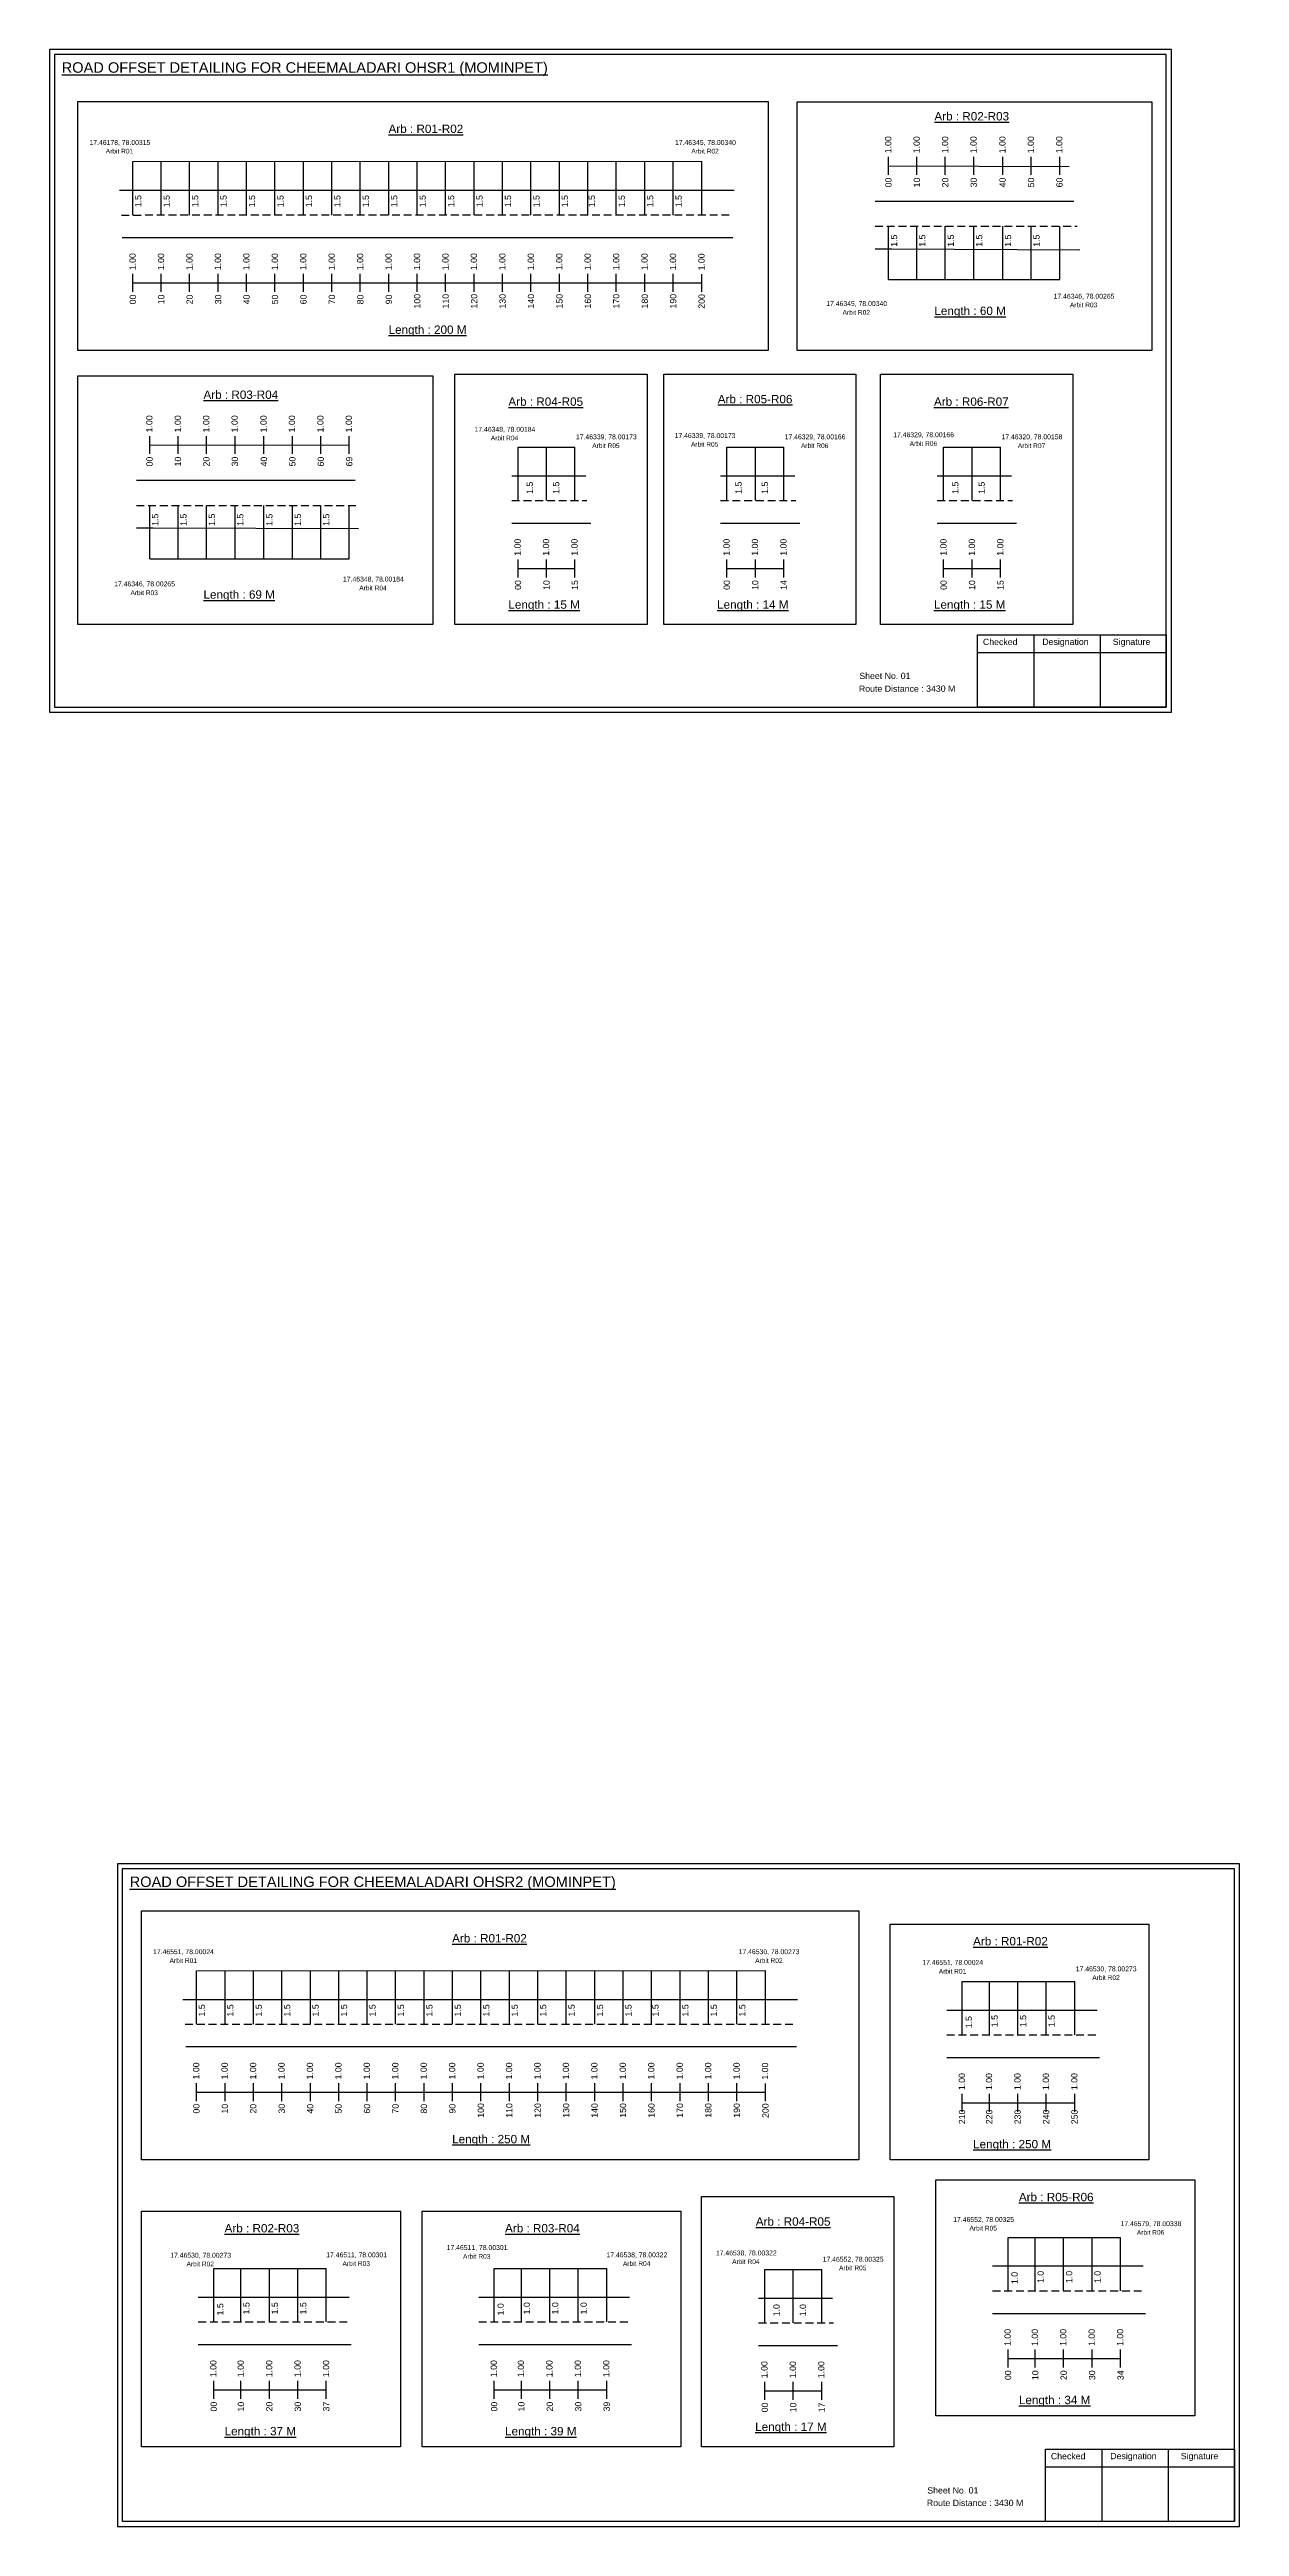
# Model space of a CAD drawing. Header units: inches. Extents: x 183 to 7161, y 301 to 1670.
# Drawn here: x 3122 to 3691, y 369 to 1553 of the extents above; entities that cross this region are included whole.
import ezdxf

# ---------------------------------------------------------------- set-up
doc = ezdxf.new("R2010")
doc.units = ezdxf.units.IN
doc.header["$MEASUREMENT"] = 0
doc.linetypes.add('DASHED2', pattern=[0.375, 0.25, -0.125])
doc.layers.add('PDF_Geometry', color=7, linetype='Continuous')
doc.layers.add('PDF_Text', color=5, linetype='Continuous')
doc.styles.add('PDF Arial', font='arial.ttf')
doc.styles.get("Standard").update_dxf_attribs({"font": 'arial.ttf'})

msp = doc.modelspace()

# ---------------------------------------------------------------- linework, layer by layer
at = {"color": 5}
for p, q in [((3162.3, 1499), (3434.4, 1499.2)), ((3523.6, 1442.6), (3605.5, 1442.6)), ((3346.5, 1362.6), (3373.7, 1362.6)), ((3446.4, 1362.6), (3473.6, 1362.6)), ((3550, 1362.6), (3577.2, 1362.6)), ((3170.4, 1309.1), (3265.8, 1309.1)), ((3192.8, 634.2), (3464.8, 634.4)), ((3558.8, 629.1), (3612.7, 629.1)), ((3580.8, 506.8), (3634.6, 506.8)), ((3201, 491.9), (3254.8, 491.9)), ((3335.1, 491.9), (3388.9, 491.9)), ((3464.5, 491.5), (3491.7, 491.5))]:
    msp.add_line(p, q, dxfattribs=at)
for p, q in [((3162.3, 1473.5), (3162.3, 1499.1)), ((3175.9, 1473.5), (3175.9, 1499.1)), ((3189.5, 1473.5), (3189.5, 1499.1)), ((3203.1, 1473.5), (3203.1, 1499.1)), ((3216.7, 1473.5), (3216.7, 1499.1)), ((3230.3, 1473.5), (3230.3, 1499.1)), ((3243.9, 1473.5), (3243.9, 1499.1)), ((3257.5, 1473.5), (3257.5, 1499.1)), ((3271.1, 1473.5), (3271.1, 1499.1)), ((3284.7, 1473.5), (3284.7, 1499.1)), ((3298.3, 1473.5), (3298.3, 1499.1)), ((3311.9, 1473.5), (3311.9, 1499.1)), ((3325.5, 1473.5), (3325.5, 1499.1)), ((3339.1, 1473.5), (3339.1, 1499.1)), ((3352.7, 1473.5), (3352.7, 1499.1)), ((3366.3, 1473.5), (3366.3, 1499.1)), ((3379.9, 1473.5), (3379.9, 1499.1)), ((3393.5, 1473.5), (3393.5, 1499.1)), ((3407.1, 1473.5), (3407.1, 1499.1)), ((3420.7, 1473.5), (3420.7, 1499.1)), ((3434.4, 1473.7), (3434.4, 1499.2)), ((3155.9, 1485.4), (3449.8, 1485.4)), ((3612.2, 1480), (3517.2, 1480)), ((3157.2, 1462.8), (3449.2, 1462.8)), ((3523.6, 1442.6), (3523.6, 1468.1)), ((3537.2, 1442.6), (3537.2, 1468.1)), ((3550.8, 1442.6), (3550.8, 1468.1)), ((3564.4, 1442.6), (3564.4, 1468.1)), ((3578.3, 1442.6), (3578.3, 1468.1)), ((3591.9, 1442.6), (3591.9, 1468.1)), ((3605.5, 1442.6), (3605.5, 1468.1)), ((3346.5, 1337), (3346.5, 1362.6)), ((3360.1, 1337), (3360.1, 1362.6)), ((3373.7, 1337), (3373.7, 1362.6)), ((3446.4, 1337), (3446.4, 1362.6)), ((3460, 1337), (3460, 1362.6)), ((3473.6, 1337), (3473.6, 1362.6)), ((3550, 1337), (3550, 1362.6)), ((3563.6, 1337), (3563.6, 1362.6)), ((3577.2, 1337), (3577.2, 1362.6)), ((3268.7, 1346.6), (3164, 1346.6)), ((3343.5, 1348.9), (3378.9, 1348.9)), ((3443.4, 1348.9), (3478.8, 1348.9)), ((3547, 1348.9), (3582.5, 1348.9)), ((3170.4, 1309.1), (3170.4, 1334.7)), ((3184, 1309.1), (3184, 1334.7)), ((3197.6, 1309.1), (3197.6, 1334.7)), ((3211.2, 1309.1), (3211.2, 1334.7)), ((3225, 1309.1), (3225, 1334.7)), ((3238.6, 1309.1), (3238.6, 1334.7)), ((3252.2, 1309.1), (3252.2, 1334.7)), ((3265.8, 1309.1), (3265.8, 1334.7)), ((3343.5, 1326.2), (3381.3, 1326.2)), ((3443.4, 1326.2), (3481.2, 1326.2)), ((3547, 1326.2), (3584.9, 1326.2)), ((3164, 1323.9), (3172, 1323.9)), ((3172, 1323.9), (3270.3, 1323.6)), ((3192.8, 608.7), (3192.8, 634.2)), ((3206.4, 608.7), (3206.4, 634.2)), ((3220, 608.7), (3220, 634.2)), ((3233.6, 608.7), (3233.6, 634.2)), ((3247.2, 608.7), (3247.2, 634.2)), ((3260.8, 608.7), (3260.8, 634.2)), ((3274.4, 608.7), (3274.4, 634.2)), ((3288, 608.7), (3288, 634.2)), ((3301.6, 608.7), (3301.6, 634.2)), ((3315.2, 608.7), (3315.2, 634.2)), ((3328.8, 608.7), (3328.8, 634.2)), ((3342.4, 608.7), (3342.4, 634.2)), ((3356, 608.7), (3356, 634.2)), ((3369.6, 608.7), (3369.6, 634.2)), ((3383.2, 608.7), (3383.2, 634.2)), ((3396.8, 608.7), (3396.8, 634.2)), ((3410.4, 608.7), (3410.4, 634.2)), ((3424, 608.7), (3424, 634.2)), ((3437.6, 608.7), (3437.6, 634.2)), ((3451.2, 608.7), (3451.2, 634.2)), ((3464.8, 608.9), (3464.8, 634.4)), ((3558.8, 603.6), (3558.8, 629.1)), ((3571.9, 603.6), (3571.9, 629.1)), ((3585.5, 603.6), (3585.5, 629.1)), ((3599.1, 603.6), (3599.1, 629.1)), ((3612.7, 603.6), (3612.7, 629.1)), ((3186.3, 620.6), (3480.2, 620.6)), ((3551.5, 615.5), (3623.5, 615.5)), ((3187.6, 598), (3479.6, 598)), ((3551.5, 592.8), (3624.5, 592.8)), ((3580.8, 481.3), (3580.8, 506.8)), ((3593.8, 481.3), (3593.8, 506.8)), ((3607.4, 481.3), (3607.4, 506.8)), ((3621, 481.3), (3621, 506.8)), ((3634.6, 481.3), (3634.6, 506.8)), ((3201, 466.4), (3201, 491.9)), ((3214, 466.4), (3214, 491.9)), ((3227.6, 466.4), (3227.6, 491.9)), ((3241.2, 466.4), (3241.2, 491.9)), ((3254.8, 466.4), (3254.8, 491.9)), ((3335.1, 466.4), (3335.1, 491.9)), ((3348.1, 466.4), (3348.1, 491.9)), ((3361.7, 466.4), (3361.7, 491.9)), ((3375.3, 466.4), (3375.3, 491.9)), ((3388.9, 466.4), (3388.9, 491.9)), ((3464.5, 465.9), (3464.5, 491.5)), ((3478.1, 465.9), (3478.1, 491.5)), ((3491.7, 465.9), (3491.7, 491.5)), ((3573.4, 493.2), (3645.5, 493.2)), ((3193.6, 478.3), (3265.7, 478.3)), ((3327.7, 478.3), (3399.8, 478.3)), ((3461.5, 477.8), (3496.9, 477.8)), ((3573.4, 470.5), (3646.5, 470.5)), ((3193.6, 455.6), (3266.7, 455.6)), ((3327.7, 455.6), (3400.8, 455.6)), ((3461.5, 455.1), (3499.3, 455.1))]:
    msp.add_line(p, q)
at = {"color": 217, "true_color": 0x93278f}
for p, q in [((3523.6, 1492.7), (3523.6, 1501.3)), ((3523.6, 1497), (3610, 1496.7)), ((3537.2, 1492.7), (3537.2, 1501.3)), ((3550.8, 1492.7), (3550.8, 1501.3)), ((3564.4, 1492.7), (3564.4, 1501.3)), ((3578.3, 1492.7), (3578.3, 1501.3)), ((3591.9, 1492.7), (3591.9, 1501.3)), ((3605.5, 1492.7), (3605.5, 1501.3)), ((3162.3, 1436.8), (3162.3, 1445.4)), ((3175.9, 1436.8), (3175.9, 1445.4)), ((3189.5, 1436.8), (3189.5, 1445.4)), ((3203.1, 1436.8), (3203.1, 1445.4)), ((3216.7, 1436.8), (3216.7, 1445.4)), ((3230.3, 1436.8), (3230.3, 1445.4)), ((3243.9, 1436.8), (3243.9, 1445.4)), ((3257.5, 1436.8), (3257.5, 1445.4)), ((3271.1, 1436.8), (3271.1, 1445.4)), ((3284.7, 1436.8), (3284.7, 1445.4)), ((3298.3, 1436.8), (3298.3, 1445.4)), ((3311.9, 1436.8), (3311.9, 1445.4)), ((3325.5, 1436.8), (3325.5, 1445.4)), ((3339.1, 1436.8), (3339.1, 1445.4)), ((3352.7, 1436.8), (3352.7, 1445.4)), ((3366.3, 1436.8), (3366.3, 1445.4)), ((3379.9, 1436.8), (3379.9, 1445.4)), ((3393.5, 1436.8), (3393.5, 1445.4)), ((3407.1, 1436.8), (3407.1, 1445.4)), ((3420.7, 1436.8), (3420.7, 1445.4)), ((3434.4, 1436.7), (3434.4, 1445.3)), ((3162.3, 1441.1), (3434.4, 1441.1)), ((3170.4, 1359.3), (3170.4, 1367.8)), ((3170.4, 1363.5), (3265.8, 1363.6)), ((3184, 1359.3), (3184, 1367.8)), ((3197.6, 1359.3), (3197.6, 1367.8)), ((3211.2, 1359.3), (3211.2, 1367.8)), ((3225, 1359.3), (3225, 1367.8)), ((3238.6, 1359.3), (3238.6, 1367.8)), ((3252.2, 1359.3), (3252.2, 1367.8)), ((3265.8, 1359.3), (3265.8, 1367.8)), ((3346.5, 1300.3), (3346.5, 1308.9)), ((3346.5, 1304.6), (3373.7, 1304.6)), ((3360.1, 1300.3), (3360.1, 1308.9)), ((3373.7, 1300.3), (3373.7, 1308.9)), ((3446.4, 1300.3), (3446.4, 1308.9)), ((3446.4, 1304.6), (3473.6, 1304.6)), ((3460, 1300.3), (3460, 1308.9)), ((3473.6, 1300.3), (3473.6, 1308.9)), ((3550, 1300.3), (3550, 1308.9)), ((3550, 1304.6), (3577.2, 1304.6)), ((3563.6, 1300.3), (3563.6, 1308.9)), ((3577.2, 1300.3), (3577.2, 1308.9)), ((3192.8, 572), (3192.8, 580.5)), ((3206.4, 572), (3206.4, 580.5)), ((3220, 572), (3220, 580.5)), ((3233.6, 572), (3233.6, 580.5)), ((3247.2, 572), (3247.2, 580.5)), ((3260.8, 572), (3260.8, 580.5)), ((3274.4, 572), (3274.4, 580.5)), ((3288, 572), (3288, 580.5)), ((3301.6, 572), (3301.6, 580.5)), ((3315.2, 572), (3315.2, 580.5)), ((3328.8, 572), (3328.8, 580.5)), ((3342.4, 572), (3342.4, 580.5)), ((3356, 572), (3356, 580.5)), ((3369.6, 572), (3369.6, 580.5)), ((3383.2, 572), (3383.2, 580.5)), ((3396.8, 572), (3396.8, 580.5)), ((3410.4, 572), (3410.4, 580.5)), ((3424, 572), (3424, 580.5)), ((3437.6, 572), (3437.6, 580.5)), ((3451.2, 572), (3451.2, 580.5)), ((3464.8, 571.9), (3464.8, 580.4)), ((3192.8, 576.3), (3464.8, 576.3)), ((3558.8, 566.9), (3558.8, 575.5)), ((3558.8, 571.2), (3612.7, 571.2)), ((3571.9, 566.9), (3571.9, 575.5)), ((3585.5, 566.9), (3585.5, 575.5)), ((3599.1, 566.9), (3599.1, 575.5)), ((3612.7, 566.9), (3612.7, 575.5)), ((3580.8, 444.6), (3580.8, 453.2)), ((3593.8, 444.6), (3593.8, 453.2)), ((3607.4, 444.6), (3607.4, 453.2)), ((3621, 444.6), (3621, 453.2)), ((3634.6, 444.6), (3634.6, 453.2)), ((3201, 429.7), (3201, 438.2)), ((3214, 429.7), (3214, 438.2)), ((3227.6, 429.7), (3227.6, 438.2)), ((3241.2, 429.7), (3241.2, 438.2)), ((3254.8, 429.7), (3254.8, 438.2)), ((3335.1, 429.7), (3335.1, 438.2)), ((3348.1, 429.7), (3348.1, 438.2)), ((3361.7, 429.7), (3361.7, 438.2)), ((3375.3, 429.7), (3375.3, 438.2)), ((3388.9, 429.7), (3388.9, 438.2)), ((3580.8, 448.9), (3634.6, 448.9)), ((3201, 433.9), (3254.8, 434)), ((3335.1, 433.9), (3388.9, 434)), ((3464.5, 429.2), (3464.5, 437.8)), ((3464.5, 433.5), (3491.7, 433.5)), ((3478.1, 429.2), (3478.1, 437.8)), ((3491.7, 429.2), (3491.7, 437.8))]:
    msp.add_line(p, q, dxfattribs=at)
at = {"linetype": 'DASHED2', "ltscale": 15}
for p, q in [((3156.9, 1473.5), (3447.5, 1473.6)), ((3517.2, 1468.1), (3613.9, 1468.1)), ((3164, 1334.7), (3269.3, 1334.7)), ((3343.5, 1337), (3379.4, 1337)), ((3443.4, 1337), (3479.3, 1337)), ((3547, 1337), (3582.9, 1337)), ((3187.3, 608.7), (3477.9, 608.7)), ((3551.5, 603.6), (3624, 603.6)), ((3573.4, 481.3), (3646, 481.3)), ((3193.6, 466.4), (3266.2, 466.4)), ((3327.7, 466.4), (3400.3, 466.4)), ((3461.5, 465.9), (3497.4, 465.9))]:
    msp.add_line(p, q, dxfattribs=at)
for points in [[(3136.1, 1527.8), (3466.1, 1527.8), (3466.1, 1408.8), (3136.1, 1408.8)], [(3480, 1527.6), (3649.6, 1527.6), (3649.6, 1408.8), (3480, 1408.8)], [(3316.3, 1397.4), (3408.2, 1397.4), (3408.2, 1277.8), (3316.3, 1277.8)], [(3416.2, 1397.4), (3508.1, 1397.4), (3508.1, 1277.8), (3416.2, 1277.8)], [(3519.8, 1397.4), (3611.8, 1397.4), (3611.8, 1277.8), (3519.8, 1277.8)], [(3136.1, 1396.6), (3305.7, 1396.6), (3305.7, 1277.8), (3136.1, 1277.8)], [(3166.5, 662.9), (3509.4, 662.9), (3509.4, 543.9), (3166.5, 543.9)], [(3524.4, 656.6), (3648.2, 656.6), (3648.2, 543.9), (3524.4, 543.9)], [(3546.3, 534.3), (3670.1, 534.3), (3670.1, 421.6), (3546.3, 421.6)], [(3434.3, 526.3), (3526.2, 526.3), (3526.2, 406.7), (3434.3, 406.7)], [(3166.5, 519.4), (3290.3, 519.4), (3290.3, 406.7), (3166.5, 406.7)], [(3300.6, 519.4), (3424.4, 519.4), (3424.4, 406.7), (3300.6, 406.7)]]:
    msp.add_lwpolyline(points, close=True)
msp.add_lwpolyline([(3517.2, 1457.3), (3525.3, 1457.3), (3615.1, 1456.8)])
at = {"layer": 'PDF_Geometry'}
for points in [[(3122.5, 1552.6), (3122.5, 1235.9), (3659, 1235.9), (3659, 1552.6)], [(3124.8, 1550.3), (3124.8, 1238.3), (3656.5, 1238.3), (3656.5, 1550.3)], [(3155, 685.4), (3155, 368.6), (3691.5, 368.6), (3691.5, 685.4)], [(3157.3, 683), (3157.3, 371.1), (3689.1, 371.1), (3689.1, 683)]]:
    msp.add_lwpolyline(points, close=True, dxfattribs=at)
at = {"layer": 'PDF_Geometry', "color": 242, "true_color": 0xcc1f26}
for points in [[(3656.5, 1238.2), (3566.2, 1238.2), (3566.2, 1272.8), (3656.5, 1272.8)], [(3689.1, 371), (3598.7, 371), (3598.7, 405.6), (3689.1, 405.6)]]:
    msp.add_lwpolyline(points, close=True, dxfattribs=at)
for points in [[(3593.2, 1272.8), (3593.2, 1238.2)], [(3624.9, 1272.8), (3624.9, 1238.2)], [(3566.2, 1264.4), (3656.5, 1264.4)], [(3625.7, 405.6), (3625.7, 371)], [(3657.4, 405.6), (3657.4, 371)], [(3598.7, 397.2), (3689.1, 397.2)]]:
    msp.add_lwpolyline(points, dxfattribs=at)

# ---------------------------------------------------------------- texts
at = {"color": 242, "true_color": 0xcd2027}
for s, height, p in [('%%UROAD OFFSET DETAILING FOR CHEEMALADARI OHSR1 (MOMINPET)', 5, (3128.3, 1541.5)), ('%%UArb : R01-R02', 4, (3284.6, 1512.7)), ('%%UArb : R02-R03', 4, (3545.6, 1518.7)), ('%%ULength : 200 M', 4, (3284.6, 1416.7)), ('%%ULength : 60 M', 4, (3545.6, 1425.7)), ('%%UArb : R03-R04', 4, (3196.1, 1385.6)), ('%%UArb : R04-R05', 4, (3341.9, 1382.3)), ('%%UArb : R05-R06', 4, (3442, 1383.5)), ('%%UArb : R06-R07', 4, (3545.4, 1382.3)), ('%%ULength : 69 M', 4, (3196.1, 1290.1)), ('%%ULength : 15 M', 4, (3341.9, 1285.3)), ('%%ULength : 14 M', 4, (3441.7, 1285.3)), ('%%ULength : 15 M', 4, (3545.4, 1285.3)), ('%%UROAD OFFSET DETAILING FOR CHEEMALADARI OHSR2 (MOMINPET)', 5, (3160.8, 674.3)), ('%%UArb : R01-R02', 4, (3315, 647.8)), ('%%UArb : R01-R02', 4, (3564.1, 646.4)), ('%%ULength : 250 M', 4, (3315, 551.8)), ('%%ULength : 250 M', 4, (3564.1, 549.4)), ('%%UArb : R05-R06', 4, (3586, 524.1)), ('%%UArb : R02-R03', 4, (3206.2, 509.2)), ('%%UArb : R03-R04', 4, (3340.3, 509.2)), ('%%UArb : R04-R05', 4, (3460.2, 512.4)), ('%%ULength : 34 M', 4, (3586, 427.1)), ('%%ULength : 37 M', 4, (3206.2, 412.2)), ('%%ULength : 39 M', 4, (3340.3, 412.2)), ('%%ULength : 17 M', 4, (3459.9, 414.3))]:
    msp.add_text(s, height=height, dxfattribs=at).set_placement(p)
at = {"color": 5}
for s, height, p in [('17.46178, 78.00315', 2.34, (3141.6, 1507)), ('Arbit R01', 2.25, (3149.4, 1502.9)), ('17.46345, 78.00340', 2.34, (3421.6, 1507)), ('Arbit R02', 2.25, (3429.4, 1502.9)), ('17.46346, 78.00265', 2.34, (3602.6, 1433.5)), ('17.46345, 78.00340', 2.34, (3493.9, 1430)), ('Arbit R02', 2.25, (3501.7, 1425.8)), ('Arbit R03', 2.25, (3610.4, 1429.4)), ('17.46348, 78.00184', 2.34, (3325.7, 1369.9)), ('Arbit R04', 2.25, (3333.5, 1365.8)), ('17.46339, 78.00173', 2.34, (3374.2, 1366.3)), ('Arbit R05', 2.25, (3382, 1362.1)), ('17.46339, 78.00173', 2.34, (3421.4, 1366.9)), ('Arbit R05', 2.25, (3429.2, 1362.8)), ('17.46329, 78.00166', 2.34, (3474, 1366.3)), ('Arbit R06', 2.25, (3481.8, 1362.1)), ('17.46329, 78.00166', 2.34, (3525.9, 1367.3)), ('Arbit R06', 2.25, (3533.8, 1363.1)), ('17.46320, 78.00158', 2.34, (3577.7, 1366.3)), ('Arbit R07', 2.25, (3585.5, 1362.1)), ('17.46346, 78.00265', 2.34, (3153.4, 1296)), ('Arbit R03', 2.25, (3161.2, 1291.8)), ('17.46348, 78.00184', 2.34, (3262.8, 1298.3)), ('Arbit R04', 2.25, (3270.6, 1294.1)), ('17.46551, 78.00024', 2.34, (3172, 642.2)), ('Arbit R01', 2.25, (3179.9, 638)), ('17.46530, 78.00273', 2.34, (3452, 642.2)), ('Arbit R02', 2.25, (3459.9, 638)), ('17.46551, 78.00024', 2.34, (3539.8, 637.1)), ('Arbit R01', 2.25, (3547.7, 632.9)), ('17.46530, 78.00273', 2.34, (3613.2, 634)), ('Arbit R02', 2.25, (3621.1, 629.9)), ('17.46552, 78.00325', 2.34, (3554.6, 514.2)), ('Arbit R05', 2.25, (3562.4, 510.1)), ('17.46579, 78.00338', 2.34, (3634.6, 512.2)), ('Arbit R06', 2.25, (3642.4, 508.1)), ('17.46530, 78.00273', 2.34, (3180.2, 497.1)), ('17.46511, 78.00301', 2.34, (3254.8, 497.3)), ('17.46511, 78.00301', 2.34, (3312.4, 500.8)), ('Arbit R03', 2.25, (3320.2, 496.6)), ('17.46538, 78.00322', 2.34, (3388.8, 497.3)), ('17.46538, 78.00322', 2.34, (3441.1, 498.2)), ('17.46552, 78.00325', 2.34, (3492.2, 495.2)), ('Arbit R02', 2.25, (3188, 493)), ('Arbit R03', 2.25, (3262.6, 493.2)), ('Arbit R04', 2.25, (3396.7, 493.2)), ('Arbit R04', 2.25, (3448.9, 494.1)), ('Arbit R05', 2.25, (3500, 491.1))]:
    msp.add_text(s, height=height, dxfattribs=at).set_placement(p)
at = {"color": 217, "true_color": 0x93278f}
for s, p in [('1.00', (3525, 1503)), ('1.00', (3538.6, 1503)), ('1.00', (3552.2, 1503)), ('1.00', (3565.8, 1503)), ('1.00', (3579.6, 1503)), ('1.00', (3593.2, 1503)), ('1.00', (3606.8, 1503)), ('00', (3525.1, 1486.7)), ('10', (3538.7, 1486.7)), ('20', (3552.3, 1486.7)), ('30', (3565.9, 1486.7)), ('40', (3579.7, 1486.7)), ('50', (3593.3, 1486.7)), ('60', (3606.9, 1486.7)), ('1.00', (3163.7, 1447.1)), ('1.00', (3177.3, 1447.1)), ('1.00', (3190.9, 1447.1)), ('1.00', (3204.5, 1447.1)), ('1.00', (3218.1, 1447.1)), ('1.00', (3231.7, 1447.1)), ('1.00', (3245.3, 1447.1)), ('1.00', (3258.9, 1447.1)), ('1.00', (3272.5, 1447.1)), ('1.00', (3286.1, 1447.1)), ('1.00', (3299.7, 1447.1)), ('1.00', (3313.3, 1447.1)), ('1.00', (3326.9, 1447.1)), ('1.00', (3340.5, 1447.1)), ('1.00', (3354.1, 1447.1)), ('1.00', (3367.7, 1447.1)), ('1.00', (3381.3, 1447.1)), ('1.00', (3394.9, 1447.1)), ('1.00', (3408.5, 1447.1)), ('1.00', (3422.1, 1447.1)), ('1.00', (3435.7, 1447)), ('00', (3163.8, 1430.8)), ('10', (3177.4, 1430.8)), ('20', (3191, 1430.8)), ('30', (3204.6, 1430.8)), ('40', (3218.2, 1430.8)), ('50', (3231.8, 1430.8)), ('60', (3245.4, 1430.8)), ('70', (3259, 1430.8)), ('80', (3272.6, 1430.8)), ('90', (3286.2, 1430.8)), ('100', (3299.8, 1428.8)), ('110', (3313.4, 1428.8)), ('120', (3327, 1428.8)), ('130', (3340.6, 1428.8)), ('140', (3354.2, 1428.8)), ('150', (3367.8, 1428.8)), ('160', (3381.4, 1428.8)), ('170', (3395, 1428.8)), ('180', (3408.6, 1428.8)), ('190', (3422.2, 1428.8)), ('200', (3435.8, 1428.7)), ('1.00', (3171.7, 1369.6)), ('1.00', (3185.3, 1369.6)), ('1.00', (3198.9, 1369.6)), ('1.00', (3212.5, 1369.6)), ('1.00', (3226.3, 1369.6)), ('1.00', (3239.9, 1369.6)), ('1.00', (3253.5, 1369.6)), ('1.00', (3267.1, 1369.6)), ('00', (3171.8, 1353.3)), ('10', (3185.4, 1353.3)), ('20', (3199, 1353.3)), ('30', (3212.6, 1353.3)), ('40', (3226.5, 1353.3)), ('50', (3240.1, 1353.3)), ('60', (3253.7, 1353.3)), ('69', (3267.3, 1353.3)), ('1.00', (3347.8, 1310.6)), ('1.00', (3361.4, 1310.6)), ('1.00', (3375, 1310.6)), ('1.00', (3447.7, 1310.6)), ('1.00', (3461.3, 1310.6)), ('1.00', (3474.9, 1310.6)), ('1.00', (3551.4, 1310.6)), ('1.00', (3565, 1310.6)), ('1.00', (3578.6, 1310.6)), ('00', (3348, 1294.3)), ('10', (3361.6, 1294.3)), ('15', (3375.2, 1294.3)), ('00', (3447.8, 1294.3)), ('10', (3461.4, 1294.3)), ('14', (3475, 1294.3)), ('00', (3551.5, 1294.3)), ('10', (3565.1, 1294.3)), ('15', (3578.7, 1294.3)), ('1.00', (3194.1, 582.3)), ('1.00', (3207.7, 582.3)), ('1.00', (3221.3, 582.3)), ('1.00', (3234.9, 582.3)), ('1.00', (3248.5, 582.3)), ('1.00', (3262.1, 582.3)), ('1.00', (3275.7, 582.3)), ('1.00', (3289.3, 582.3)), ('1.00', (3302.9, 582.3)), ('1.00', (3316.5, 582.3)), ('1.00', (3330.1, 582.3)), ('1.00', (3343.7, 582.3)), ('1.00', (3357.3, 582.3)), ('1.00', (3370.9, 582.3)), ('1.00', (3384.5, 582.3)), ('1.00', (3398.1, 582.3)), ('1.00', (3411.7, 582.3)), ('1.00', (3425.3, 582.3)), ('1.00', (3438.9, 582.3)), ('1.00', (3452.5, 582.3)), ('1.00', (3466.1, 582.2)), ('1.00', (3560.2, 577.2)), ('1.00', (3573.2, 577.2)), ('1.00', (3586.8, 577.2)), ('1.00', (3600.4, 577.2)), ('1.00', (3614, 577.2)), ('00', (3194.2, 566)), ('10', (3207.8, 566)), ('20', (3221.4, 566)), ('30', (3235, 566)), ('40', (3248.6, 566)), ('50', (3262.2, 566)), ('60', (3275.8, 566)), ('70', (3289.4, 566)), ('80', (3303, 566)), ('90', (3316.6, 566)), ('100', (3330.2, 564)), ('110', (3343.8, 564)), ('120', (3357.4, 564)), ('130', (3371, 564)), ('140', (3384.6, 564)), ('150', (3398.2, 564)), ('160', (3411.8, 564)), ('170', (3425.4, 564)), ('180', (3439, 564)), ('190', (3452.6, 564)), ('200', (3466.3, 563.9)), ('210', (3560.3, 560.9)), ('220', (3573.3, 560.9)), ('230', (3586.9, 560.9)), ('240', (3600.5, 560.9)), ('250', (3614.1, 560.9)), ('1.00', (3582.1, 454.9)), ('1.00', (3595.1, 454.9)), ('1.00', (3608.7, 454.9)), ('1.00', (3622.3, 454.9)), ('1.00', (3635.9, 454.9)), ('1.00', (3202.3, 440)), ('1.00', (3215.4, 440)), ('1.00', (3229, 440)), ('1.00', (3242.6, 440)), ('1.00', (3256.2, 440)), ('1.00', (3336.4, 440)), ('1.00', (3349.4, 440)), ('1.00', (3363, 440)), ('1.00', (3376.6, 440)), ('1.00', (3390.2, 440)), ('1.00', (3465.8, 439.5)), ('1.00', (3479.4, 439.5)), ('1.00', (3493, 439.5)), ('00', (3582.3, 438.6)), ('10', (3595.3, 438.6)), ('20', (3608.9, 438.6)), ('30', (3622.5, 438.6)), ('34', (3636.1, 438.6)), ('00', (3202.5, 423.6)), ('10', (3215.5, 423.6)), ('20', (3229.1, 423.6)), ('30', (3242.7, 423.6)), ('37', (3256.3, 423.6)), ('00', (3336.6, 423.6)), ('10', (3349.6, 423.6)), ('20', (3363.2, 423.6)), ('30', (3376.8, 423.6)), ('39', (3390.4, 423.6)), ('00', (3466, 423.2)), ('10', (3479.6, 423.2)), ('17', (3493.2, 423.2))]:
    msp.add_text(s, height=3, rotation=90, dxfattribs=at).set_placement(p)
for s, p in [('1.5', (3166.4, 1477.2)), ('1.5', (3180, 1477.2)), ('1.5', (3193.6, 1477.2)), ('1.5', (3207.2, 1477.2)), ('1.5', (3220.8, 1477.2)), ('1.5', (3234.4, 1477.2)), ('1.5', (3248, 1477.2)), ('1.5', (3261.6, 1477.2)), ('1.5', (3275.2, 1477.2)), ('1.5', (3288.8, 1477.2)), ('1.5', (3302.4, 1477.2)), ('1.5', (3316, 1477.2)), ('1.5', (3329.6, 1477.2)), ('1.5', (3343.2, 1477.2)), ('1.5', (3356.8, 1477.2)), ('1.5', (3370.4, 1477.2)), ('1.5', (3383.3, 1477.2)), ('1.5', (3397.6, 1477.2)), ('1.5', (3411.2, 1477.2)), ('1.5', (3424.8, 1477.2)), ('1.5', (3527.8, 1458.3)), ('1.5', (3541.3, 1458.3)), ('1.5', (3554.9, 1458.3)), ('1.5', (3568.5, 1458.3)), ('1.5', (3582.3, 1458.3)), ('1.5', (3595.9, 1458.3)), ('1.5', (3353.6, 1340.2)), ('1.5', (3366.2, 1340.2)), ('1.5', (3453.4, 1340.2)), ('1.5', (3466, 1340.2)), ('1.5', (3557.1, 1340.2)), ('1.5', (3569.7, 1340.2)), ('1.5', (3174.5, 1324.9)), ('1.5', (3188, 1324.9)), ('1.5', (3201.6, 1324.9)), ('1.5', (3215.2, 1324.9)), ('1.5', (3229.1, 1324.9)), ('1.5', (3242.7, 1324.9)), ('1.5', (3256.3, 1324.9)), ('1.5', (3196.8, 612.4)), ('1.5', (3210.4, 612.4)), ('1.5', (3224, 612.4)), ('1.5', (3237.6, 612.4)), ('1.5', (3251.2, 612.4)), ('1.5', (3264.8, 612.4)), ('1.5', (3278.4, 612.4)), ('1.5', (3292, 612.4)), ('1.5', (3305.6, 612.4)), ('1.5', (3319.2, 612.4)), ('1.5', (3332.8, 612.4)), ('1.5', (3346.4, 612.4)), ('1.5', (3360, 612.4)), ('1.5', (3373.6, 612.4)), ('1.5', (3387.2, 612.4)), ('1.5', (3400.8, 612.4)), ('1.5', (3413.7, 612.4)), ('1.5', (3428, 612.4)), ('1.5', (3441.6, 612.4)), ('1.5', (3455.2, 612.4)), ('1.5', (3563.5, 606.8)), ('1.5', (3575.9, 607.3)), ('1.5', (3589.5, 607.3)), ('1.5', (3603.1, 607.3)), ('1.0', (3585.4, 484.5)), ('1.0', (3597.9, 485)), ('1.0', (3611.5, 485)), ('1.0', (3625.1, 485)), ('1.5', (3205.6, 469.5)), ('1.5', (3218.1, 470)), ('1.5', (3231.7, 470)), ('1.5', (3245.3, 470)), ('1.0', (3339.7, 469.5)), ('1.0', (3352.2, 470)), ('1.0', (3365.8, 470)), ('1.0', (3379.4, 470)), ('1.0', (3471.6, 469.1)), ('1.0', (3484.2, 469.1))]:
    msp.add_text(s, height=3, rotation=90).set_placement(p)
for s, p in [('Sheet No. 01', (3509.7, 1251.7)), ('Route Distance : 3430 M', (3509.5, 1245.6)), ('Sheet No. 01', (3542.2, 384.4)), ('Route Distance : 3430 M', (3542, 378.4))]:
    msp.add_text(s, height=3).set_placement(p)
at = {"layer": 'PDF_Text', "color": 7, "attachment_point": 7, "style": 'PDF Arial'}
for s, insert, char_height in [('Checked', (3568.8, 1267.9), 3), ('Designation', (3597.2, 1267.1), 3.001), ('Signature', (3630.9, 1267.1), 3), ('Checked', (3601.3, 400.7), 3), ('Designation', (3629.7, 399.9), 3.001), ('Signature', (3663.4, 399.9), 3)]:
    msp.add_mtext(s, dxfattribs=dict(at, insert=insert, char_height=char_height))

doc.saveas('drawing.dxf')
